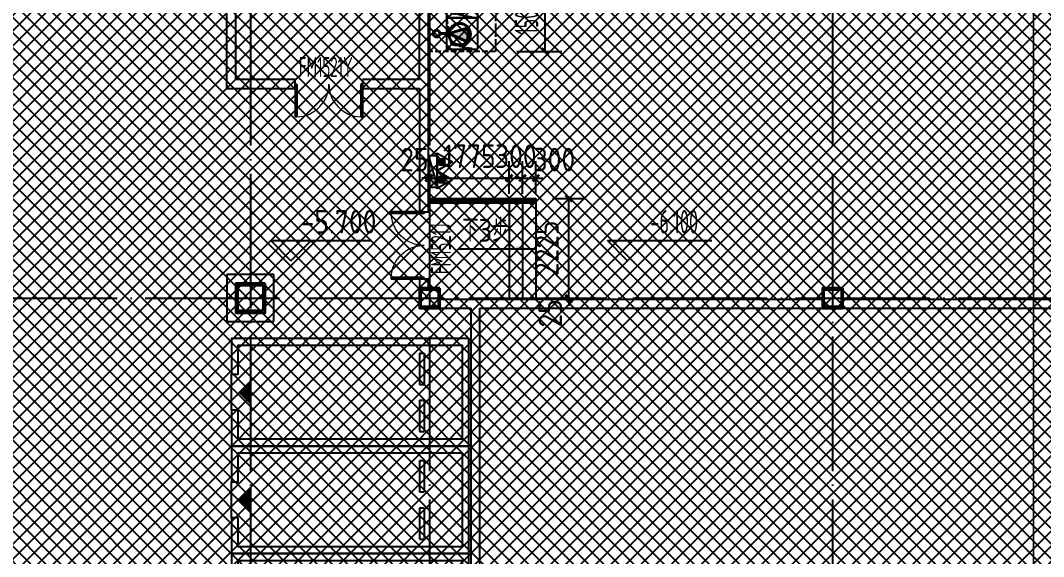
# Model space of a CAD drawing. Extents: x -473190 to 2138458, y -81875 to 2633646.
# Drawn here: x 941271 to 964116, y 83428 to 95385 of the extents above; entities that cross this region are included whole.
import ezdxf

# ---------------------------------------------------------------- set-up
doc = ezdxf.new("R2010")
doc.units = 0
doc.header["$LTSCALE"] = 1000
for name, pattern in [('DASH', [0.35, 0.25, -0.1]), ('DOTE', [2.42, 2, -0.2, 0.02, -0.2]), ('排水', [1.1, 1, -0.1])]:
    doc.linetypes.add(name, pattern=pattern)
for name, color, linetype in [('00-停车位', 67, 'Continuous'), ('A-COLUMN', 2, 'Continuous'), ('A-DIM_ELEV', 3, 'Continuous'), ('A-WALL', 2, 'Continuous'), ('DIM_ELEV', 3, 'Continuous'), ('DIM_SYMB', 3, 'Continuous'), ('DOOR_FIRE', 4, 'Continuous'), ('DOOR_FIRE_TEXT', 7, 'Continuous'), ('DOTE', 1, 'DOTE'), ('HANDRAIL', 3, 'Continuous'), ('PUB_DIM', 3, 'Continuous'), ('PUB_TEXT', 7, 'Continuous'), ('W-EQUIP_消火栓', 7, 'Continuous'), ('W-EQUIP_灭火器', 7, 'Continuous'), ('排水', 4, 'Continuous'), ('集水坑', 4, 'Continuous')]:
    doc.layers.add(name, color=color, linetype=linetype)
for name, color, linetype, lineweight in [('A-2F-WALL$0$A-PUB_TEXT', 7, 'Continuous', 15), ('GPS-污水', 2, '排水', 40), ('钢柱', 51, 'Continuous', 35)]:
    doc.layers.add(name, color=color, linetype=linetype, lineweight=lineweight)
doc.styles.add('8B2_02', font='tssdeng.shx', dxfattribs={"width": 0.6, "bigfont": 'TSSDCHN.shx'})
doc.styles.add('_TCH_DIM_T3', font='tssdeng.shx', dxfattribs={"width": 0.564706, "bigfont": '@@@tssdchn.shx'})
doc.styles.add('_TCH_WINDOW', font='tssdeng.shx', dxfattribs={"width": 0.8, "height": 3.5, "bigfont": 'tssdchn.shx'})
doc.styles.get("Standard").update_dxf_attribs({"font": 'gbenor.shx', "bigfont": 'gbcbig.shx'})
doc.styles.add('STANDARD_T3', font='gbenor.shx', dxfattribs={"bigfont": 'gbcbig.shx'})
doc.dimstyles.new('_TCH_ARCH&&150', dxfattribs={"dimtxt": 525, "dimasz": 150, "dimexe": 375, "dimexo": 450, "dimgap": 150, "dimtad": 1, "dimdec": 0, "dimzin": 0, "dimdsep": 46, "dimtxsty": '_TCH_DIM_T3', "dimblk": 'ARCHTICK', "dimcen": 0.09, "dimclrt": 7, "dimazin": 2, "dimtfac": 1, "dimtdec": 0, "dimtix": 1, "dimtmove": 2, "dimatfit": 3, "dimfxl": 0, "dimtolj": 1, "dimtzin": 0, "dimarcsym": 0})
doc.dimstyles.new('STANDARD&&150', dxfattribs={"dimtxt": 525, "dimasz": 150, "dimexe": 375, "dimexo": 450, "dimgap": 225, "dimtad": 1, "dimdec": 0, "dimzin": 0, "dimdsep": 46, "dimtxsty": 'STANDARD_T3', "dimblk": 'ARCHTICK', "dimcen": 0.09, "dimadec": 0, "dimazin": 0, "dimtfac": 1, "dimtdec": 0, "dimtix": 1, "dimtmove": 2, "dimatfit": 3, "dimfxl": 0, "dimtolj": 1, "dimtzin": 0, "dimarcsym": 0})

# ---------------------------------------------------------------- blocks, each defined once
blk = doc.blocks.new('车位2400x5300')
at = {"layer": '00-停车位', "color": 251}
for p, q in [((-875, -1000), (-175, -1000)), ((-875, -1100), (-875, -1000)), ((-875, -1100), (-175, -1100)), ((-175, -1100), (-175, -1000)), ((175, -1000), (875, -1000)), ((175, -1100), (175, -1000)), ((175, -1100), (875, -1100)), ((875, -1100), (875, -1000)), ((400, -5300), (-400, -5300))]:
    blk.add_line(p, q, dxfattribs=at)
blk.add_lwpolyline([(400, -5150), (400, -5300), (1200, -5300), (1200, 0), (-1200, 0), (-1200, -5300), (-400, -5300), (-400, -5150), (-1050, -5150), (-1050, -150), (1050, -150), (1050, -5150), (400, -5150)], dxfattribs=at)
blk.add_lwpolyline([(0, -5150, 0, 600, 0), (0, -4850, 600, 600, 0)], format="xyseb", dxfattribs=at)
blk = doc.blocks.new('$SB01_1')
h = blk.add_hatch(color=256)
h.dxf.hatch_style = 1
h.paths.add_polyline_path([(-0.381, -0.323), (0.5, 0), (-0.381, 0.323)])
h.paths.add_polyline_path([(0, 0), (0.002, 0), (0.002, 0.001), (0, 0.001)], flags=24)
h.paths.add_polyline_path([(0, -0.002), (0.003, -0.002), (0.003, -0.001), (0, -0.001)], flags=24)
h.paths.add_polyline_path([(0, -0.003), (0.003, -0.003), (0.003, -0.002), (0, -0.002)], flags=24)
for p, q in [((0.5, 0), (-0.381, 0.323)), ((-0.381, 0.323), (-0.381, -0.323)), ((0.5, 0), (-0.381, -0.323))]:
    blk.add_line(p, q)
blk.add_circle((0, 0), 0.5)
at = {"flags": 1}
for tag, p in [('UNIT', (0, 0)), ('SPEC', (0, -0.002)), ('WHAT', (0, -0.003))]:
    blk.add_attdef(tag, p, '', height=0.001, dxfattribs=at)
blk = doc.blocks.new('人防集水坑')
at = {"layer": 'GPS-污水', "linetype": '排水'}
for p, q in [((307486, 701151), (307284, 701151)), ((307486, 700451), (307284, 700451))]:
    blk.add_line(p, q, dxfattribs=at)
for centre in [(307561, 701151), (307561, 700451)]:
    blk.add_circle(centre, 75, dxfattribs=at)
at = {"layer": '集水坑', "linetype": 'DASH', "ltscale": 0.5}
blk.add_lwpolyline([(306241, 700051), (306241, 701551), (307741, 701551), (307741, 700051)], close=True, dxfattribs=at)
at = {"layer": '集水坑', "linetype": 'Continuous', "ltscale": 0.5}
for points in [[(306641, 701501), (306641, 700801), (307341, 700801), (307341, 701501)], [(306641, 700801), (306641, 700101), (307341, 700101), (307341, 700801)]]:
    blk.add_lwpolyline(points, close=True, dxfattribs=at)
at = {"layer": '集水坑', "linetype": 'DASH', "ltscale": 0.5}
for points in [[(307341, 700801), (307237, 701397), (306641, 701501)], [(307347, 700101), (307243, 700697), (306647, 700801)]]:
    blk.add_lwpolyline(points, dxfattribs=at)
at = {"layer": 'GPS-污水', "linetype": '排水', "xscale": -480.0000000000002, "yscale": 480.0000000000002, "zscale": 480.0000000000002, "rotation": 176.2535374729293}
for p in [(307045, 701164, 0), (307045, 700464, 0)]:
    blk.add_blockref('$SB01_1', p, dxfattribs=at)
blk = doc.blocks.new('_ArchTick')
at = {"color": 0, "linetype": 'ByBlock', "const_width": 0.4}
blk.add_lwpolyline([(-0.5, -0.5), (0.5, 0.5)], dxfattribs=at)
blk = doc.blocks.new('*D5240')
at = {"layer": 'Defpoints', "color": 0, "transparency": 16777216}
for p in [(45684, -88418), (46762, -88418), (45684, -89918)]:
    blk.add_point(p, dxfattribs=at)
at = {"layer": 'PUB_DIM', "color": 0, "lineweight": -2, "transparency": 16777216}
for p, q in [((46134, -88418), (47137, -88418)), ((46762, -89918), (46762, -88418)), ((46134, -89918), (47137, -89918))]:
    blk.add_line(p, q, dxfattribs=at)
at = {"layer": 'PUB_DIM', "color": 0, "lineweight": -2, "transparency": 16777216, "xscale": 150, "yscale": 150, "zscale": 150}
for p, rotation in [((46762, -88418), 90), ((46762, -89918), 270)]:
    blk.add_blockref('_ArchTick', p, dxfattribs=dict(at, rotation=rotation))
at = {"layer": 'PUB_DIM', "color": 7, "transparency": 16777216, "insert": (46349, -89168), "char_height": 525, "attachment_point": 5, "rotation": 90, "style": '_TCH_DIM_T3'}
blk.add_mtext('\\A1;1500', dxfattribs=at)
blk = doc.blocks.new('A$C00330F2E')
at = {"layer": 'A-COLUMN'}
for p, q in [((5375, -62800), (4325, -62800)), ((4325, -62800), (4325, -63850)), ((5375, -63850), (5375, -62800)), ((4325, -63850), (5375, -63850))]:
    blk.add_line(p, q, dxfattribs=at)
at = {"layer": '钢柱', "color": 4, "lineweight": 35}
for points in [[(5175, -63000), (4525, -63000), (4525, -63650), (5175, -63650)], [(5135, -63610), (4565, -63610), (4565, -63040), (5135, -63040)], [(9075, -63100), (8625, -63100), (8625, -63550), (9075, -63550)], [(9045, -63520), (8655, -63520), (8655, -63130), (9045, -63130)], [(18075, -63100), (17625, -63100), (17625, -63550), (18075, -63550)], [(18045, -63520), (17655, -63520), (17655, -63130), (18045, -63130)]]:
    blk.add_lwpolyline(points, close=True, dxfattribs=at)
blk = doc.blocks.new('$TwtSys$00000434')
for p, q in [((-0.5, 0.5), (-0.5, -0.5)), ((-0.5, -0.5), (0.5, 0.5)), ((0.5, 0.5), (-0.5, 0.5)), ((0.5, -0.5), (0.5, 0.5)), ((-0.5, -0.5), (0.5, -0.5))]:
    blk.add_line(p, q)
blk.add_solid([(0.5, -0.5), (0.5, 0.5), (-0.5, -0.5)])
blk = doc.blocks.new('$TwtSys$00000546')
h = blk.add_hatch()
h.set_pattern_fill('ANSI31', color=256, scale=200, style=0)
h.set_pattern_definition([(45, (-38543.802, -6670.83), (-17.67767, 17.67767), [])])
h.paths.add_polyline_path([(-65, 174), (65, 174), (65, 44), (-65, 44)])
for points in [[(0, 344), (-198, 0), (198, 0)], [(-65, 174), (65, 174), (65, 44), (-65, 44)]]:
    blk.add_lwpolyline(points, close=True)
blk = doc.blocks.new('ADFASDF')
h = blk.add_hatch()
h.set_pattern_fill('ANSI37', color=8, scale=150)
h.set_pattern_definition([(45, (0, 0), (-168.3798, 168.3798), []), (135, (0, 0), (-168.3798, -168.3798), [])])
h.paths.add_polyline_path([(521397, 239186), (521397, 224886), (539697, 224886), (539697, 169261), (524947, 169261), (524947, 171211), (527822, 171211), (527922, 176611), (501318, 176611), (501125, 109884), (530547, 109887), (530547, 107449), (538188, 100503), (536147, 98236), (540086, 94690), (517812, 69953), (517812, 59790), (482108, 20136), (405247, 20136), (405247, 26086), (391997, 40436), (391997, 64736), (399997, 64738), (399997, 239186), (409022, 239186)])
blk = doc.blocks.new('*D1957')
at = {"layer": 'Defpoints', "color": 0, "transparency": 16777216}
for p in [(952699, 91417), (953513, 91417), (952699, 89192)]:
    blk.add_point(p, dxfattribs=at)
at = {"layer": 'PUB_DIM', "color": 0, "lineweight": -2, "transparency": 16777216}
for p, q in [((953149, 91417), (953888, 91417)), ((953513, 89192), (953513, 91417)), ((953149, 89192), (953888, 89192))]:
    blk.add_line(p, q, dxfattribs=at)
at = {"layer": 'PUB_DIM', "color": 0, "lineweight": -2, "transparency": 16777216, "xscale": 150, "yscale": 150, "zscale": 150}
for p, rotation in [((953513, 91417), 90), ((953513, 89192), 270)]:
    blk.add_blockref('_ArchTick', p, dxfattribs=dict(at, rotation=rotation))
at = {"layer": 'PUB_DIM', "color": 0, "transparency": 16777216, "insert": (953025, 90305), "char_height": 525, "attachment_point": 5, "rotation": 90, "style": 'STANDARD_T3'}
blk.add_mtext('\\A1;2225', dxfattribs=at)
blk = doc.blocks.new('*D1958')
at = {"layer": 'Defpoints', "color": 0, "transparency": 16777216}
for p in [(952699, 89192), (952699, 89167), (953513, 89192)]:
    blk.add_point(p, dxfattribs=at)
at = {"layer": 'PUB_DIM', "color": 0, "lineweight": -2, "transparency": 16777216}
for p, q in [((953513, 89192), (953513, 89342)), ((953149, 89192), (953888, 89192)), ((953149, 89167), (953888, 89167)), ((953513, 89167), (953513, 89192)), ((953513, 89167), (953513, 89017))]:
    blk.add_line(p, q, dxfattribs=at)
at = {"layer": 'PUB_DIM', "color": 0, "lineweight": -2, "transparency": 16777216, "xscale": 150, "yscale": 150, "zscale": 150}
for p, rotation in [((953513, 89192), 270), ((953513, 89167), 90)]:
    blk.add_blockref('_ArchTick', p, dxfattribs=dict(at, rotation=rotation))
at = {"layer": 'PUB_DIM', "color": 0, "transparency": 16777216, "insert": (953100, 88853), "char_height": 525, "attachment_point": 5, "rotation": 90, "style": 'STANDARD_T3'}
blk.add_mtext('\\A1;25', dxfattribs=at)
blk = doc.blocks.new('*D1959')
at = {"layer": 'Defpoints', "color": 0, "transparency": 16777216}
for p in [(950407, 91870), (950382, 91071), (950407, 91071)]:
    blk.add_point(p, dxfattribs=at)
at = {"layer": 'PUB_DIM', "color": 0, "lineweight": -2, "transparency": 16777216}
for p, q in [((950382, 91521), (950382, 92245)), ((950407, 91521), (950407, 92245)), ((950382, 91870), (950232, 91870)), ((950382, 91870), (950407, 91870)), ((950407, 91870), (950557, 91870))]:
    blk.add_line(p, q, dxfattribs=at)
at = {"layer": 'PUB_DIM', "color": 0, "lineweight": -2, "transparency": 16777216, "xscale": 150, "yscale": 150, "zscale": 150}
blk.add_blockref('_ArchTick', (950382, 91870), dxfattribs=at)
at = {"layer": 'PUB_DIM', "color": 0, "lineweight": -2, "transparency": 16777216, "xscale": 150, "yscale": 150, "zscale": 150, "rotation": 180}
blk.add_blockref('_ArchTick', (950407, 91870), dxfattribs=at)
at = {"layer": 'PUB_DIM', "color": 0, "transparency": 16777216, "insert": (950067, 92282), "char_height": 525, "attachment_point": 5, "style": 'STANDARD_T3'}
blk.add_mtext('\\A1;25', dxfattribs=at)
blk = doc.blocks.new('*D1960')
at = {"layer": 'Defpoints', "color": 0, "transparency": 16777216}
for p in [(952182, 91870), (950407, 91071), (952182, 91071)]:
    blk.add_point(p, dxfattribs=at)
at = {"layer": 'PUB_DIM', "color": 0, "lineweight": -2, "transparency": 16777216}
for p, q in [((950407, 91521), (950407, 92245)), ((952182, 91521), (952182, 92245)), ((950407, 91870), (952182, 91870))]:
    blk.add_line(p, q, dxfattribs=at)
at = {"layer": 'PUB_DIM', "color": 0, "lineweight": -2, "transparency": 16777216, "xscale": 150, "yscale": 150, "zscale": 150, "rotation": 180}
blk.add_blockref('_ArchTick', (950407, 91870), dxfattribs=at)
at = {"layer": 'PUB_DIM', "color": 0, "lineweight": -2, "transparency": 16777216, "xscale": 150, "yscale": 150, "zscale": 150}
blk.add_blockref('_ArchTick', (952182, 91870), dxfattribs=at)
at = {"layer": 'PUB_DIM', "color": 0, "transparency": 16777216, "insert": (951294, 92357), "char_height": 525, "attachment_point": 5, "style": 'STANDARD_T3'}
blk.add_mtext('\\A1;1775', dxfattribs=at)
blk = doc.blocks.new('*D1961')
at = {"layer": 'Defpoints', "color": 0, "transparency": 16777216}
for p in [(952482, 91870), (952182, 91071), (952482, 91071)]:
    blk.add_point(p, dxfattribs=at)
at = {"layer": 'PUB_DIM', "color": 0, "lineweight": -2, "transparency": 16777216}
for p, q in [((952182, 91521), (952182, 92245)), ((952482, 91521), (952482, 92245)), ((952182, 91870), (952032, 91870)), ((952182, 91870), (952482, 91870)), ((952482, 91870), (952632, 91870))]:
    blk.add_line(p, q, dxfattribs=at)
at = {"layer": 'PUB_DIM', "color": 0, "lineweight": -2, "transparency": 16777216, "xscale": 150, "yscale": 150, "zscale": 150}
blk.add_blockref('_ArchTick', (952182, 91870), dxfattribs=at)
at = {"layer": 'PUB_DIM', "color": 0, "lineweight": -2, "transparency": 16777216, "xscale": 150, "yscale": 150, "zscale": 150, "rotation": 180}
blk.add_blockref('_ArchTick', (952482, 91870), dxfattribs=at)
at = {"layer": 'PUB_DIM', "color": 0, "transparency": 16777216, "insert": (952332, 92357), "char_height": 525, "attachment_point": 5, "style": 'STANDARD_T3'}
blk.add_mtext('\\A1;300', dxfattribs=at)
blk = doc.blocks.new('*D1962')
at = {"layer": 'Defpoints', "color": 0, "transparency": 16777216}
for p in [(952782, 91870), (952482, 91071), (952782, 91071)]:
    blk.add_point(p, dxfattribs=at)
at = {"layer": 'PUB_DIM', "color": 0, "lineweight": -2, "transparency": 16777216}
for p, q in [((952482, 91521), (952482, 92245)), ((952782, 91521), (952782, 92245)), ((952482, 91870), (952332, 91870)), ((952482, 91870), (952782, 91870)), ((952782, 91870), (952932, 91870))]:
    blk.add_line(p, q, dxfattribs=at)
at = {"layer": 'PUB_DIM', "color": 0, "lineweight": -2, "transparency": 16777216, "xscale": 150, "yscale": 150, "zscale": 150}
blk.add_blockref('_ArchTick', (952482, 91870), dxfattribs=at)
at = {"layer": 'PUB_DIM', "color": 0, "lineweight": -2, "transparency": 16777216, "xscale": 150, "yscale": 150, "zscale": 150, "rotation": 180}
blk.add_blockref('_ArchTick', (952782, 91870), dxfattribs=at)
at = {"layer": 'PUB_DIM', "color": 0, "transparency": 16777216, "insert": (953193, 92282), "char_height": 525, "attachment_point": 5, "style": 'STANDARD_T3'}
blk.add_mtext('\\A1;300', dxfattribs=at)
blk = doc.blocks.new('$DorLib2D$00000002')
for p, q in [((-0.5, 0), (-0.5, 0.4875)), ((-0.475, 0.4875), (-0.5, 0.4875)), ((-0.475, 0), (-0.475, 0.4875)), ((0.475, 0), (0.475, 0.4875)), ((0.475, 0.4875), (0.5, 0.4875)), ((0.5, 0), (0.5, 0.4875)), ((-0.5, 0), (-0.475, 0)), ((0.5, 0), (0.475, 0))]:
    blk.add_line(p, q)
at = {"lineweight": 13}
for centre, start, end in [((-0.4875, 0), 0, 88.53072), ((0.4875, 0), 91.46928, 180)]:
    blk.add_arc(centre, 0.4875, start, end, dxfattribs=at)
blk = doc.blocks.new('A$C3672542B')
at = {"layer": '排水', "color": 3, "linetype": 'DASH'}
blk.add_lwpolyline([(46899.2, -91158.7, 0, 0, 0), (46187.3, -90446.8, 160, 0, 0), (45763.1, -90022.6, 0, 0, 0)], format="xyseb", dxfattribs=at)
at = {"layer": '集水坑', "linetype": 'Continuous', "rotation": 180}
blk.add_blockref('人防集水坑', (351899.7, 611632.5), dxfattribs=at)
at = {"layer": 'PUB_DIM'}
dim = blk.add_aligned_dim(p1=(45683.7, -89918.2), p2=(45683.7, -88418.2), distance=-1078.1, dimstyle='_TCH_ARCH&&150', dxfattribs=at)
dim.commit()
dim.dimension.update_dxf_attribs({"geometry": '*D5240', "text_midpoint": (46349.3, -89168.2)})

msp = doc.modelspace()

# ---------------------------------------------------------------- hatches: boundary and pattern name
at = {"layer": 'DIM_SYMB'}
msp.add_hatch(color=256, dxfattribs=at).paths.add_polyline_path([(952781.7, 90292.4), (952331.7, 90292.4), (952331.7, 90352.4)])

# ---------------------------------------------------------------- linework, layer by layer
at = {"linetype": 'DASH', "const_width": 40}
msp.add_lwpolyline([(963892, 183234.3), (963892, -66868.2)], dxfattribs=at)
at = {"layer": 'A-COLUMN'}
for p, q in [((950631.7, 89417.4), (950181.7, 89417.4)), ((950181.7, 89417.4), (950181.7, 88967.4)), ((950631.7, 88967.4), (950631.7, 89417.4)), ((959631.7, 89417.4), (959181.7, 89417.4)), ((959181.7, 89417.4), (959181.7, 88967.4)), ((959631.7, 88967.4), (959631.7, 89417.4)), ((950181.7, 88967.4), (950631.7, 88967.4)), ((959181.7, 88967.4), (959631.7, 88967.4))]:
    msp.add_line(p, q, dxfattribs=at)
at = {"layer": 'A-DIM_ELEV'}
for p, q in [((954825.8, 90025.3), (954375.8, 90475.3)), ((954375.8, 90475.3), (956709.6, 90475.3)), ((954825.8, 90025.3), (955275.8, 90475.3))]:
    msp.add_line(p, q, dxfattribs=at)
at = {"layer": 'A-WALL'}
for p, q in [((950181.7, 94067.4), (950181.7, 97967.4)), ((950381.7, 93967.4), (950381.7, 97967.4)), ((945881.7, 93867.4), (945881.7, 97667.4)), ((946081.7, 94067.4), (946081.7, 97667.4)), ((947406.7, 94067.4), (946081.7, 94067.4)), ((947406.7, 93867.4), (947406.7, 94067.4)), ((950181.7, 94067.4), (948906.7, 94067.4)), ((948906.7, 94067.4), (948906.7, 93867.4)), ((950381.7, 91117.4), (950381.7, 93967.4)), ((945881.7, 93867.4), (947406.7, 93867.4)), ((948906.7, 93867.4), (950181.7, 93867.4)), ((950181.7, 93867.4), (950181.7, 91117.4)), ((950181.7, 91117.4), (950381.7, 91117.4)), ((950381.7, 89617.4), (950181.7, 89617.4)), ((950181.7, 89617.4), (950181.7, 89417.4)), ((950381.7, 89417.4), (950381.7, 89617.4)), ((950631.7, 89167.4), (951431.7, 89167.4)), ((951431.7, 89167.4), (959181.7, 89167.4)), ((959631.7, 89167.4), (968181.7, 89167.4)), ((950631.7, 88967.4), (951331.7, 88967.4)), ((951331.7, 80167.4), (951331.7, 88967.4)), ((951531.7, 88967.4), (959181.7, 88967.4)), ((951531.7, 79967.4), (951531.7, 88967.4)), ((959631.7, 88967.4), (968181.7, 88967.4))]:
    msp.add_line(p, q, dxfattribs=at)
at = {"layer": 'DIM_ELEV'}
for p, q in [((947310.6, 90025.9), (946860.6, 90475.9)), ((946860.6, 90475.9), (949106.6, 90475.9)), ((947310.6, 90025.9), (947760.6, 90475.9))]:
    msp.add_line(p, q, dxfattribs=at)
at = {"layer": 'DIM_SYMB'}
msp.add_lwpolyline([(951048.2, 90292.4), (952781.7, 90292.4)], dxfattribs=at)
at = {"layer": 'DOTE', "color": 16, "linetype": 'DOTE', "ltscale": 1.5}
for p, q in [((946406.7, 171823.5), (946406.7, -58315.4)), ((950406.7, 171823.5), (950406.7, -58315.4)), ((959406.7, 171823.5), (959406.7, -58315.4)), ((900498, 89192.4), (1024406.7, 89192.4))]:
    msp.add_line(p, q, dxfattribs=at)
at = {"layer": 'HANDRAIL'}
for points in [[(950381.7, 91417.4), (952781.7, 91417.4)], [(950381.7, 91387.4), (952781.7, 91387.4)], [(952781.7, 91417.4), (952781.7, 89167.4)], [(950381.7, 91347.4), (952781.7, 91347.4)], [(950381.7, 91317.4), (950381.7, 91317.4), (952781.7, 91317.4)], [(952181.7, 91317.4), (952181.7, 89167.4)], [(952481.7, 91317.4), (952481.7, 89167.4)]]:
    msp.add_lwpolyline(points, dxfattribs=at)

# ---------------------------------------------------------------- block references
for name, p in [('A$C3672542B', (906223, 184610.6)), ('ADFASDF', (518159.5, -74243.9)), ('A$C00330F2E', (941556.7, 152517.4)), ('A$C00330F2E', (941556.7, 152517.4))]:
    msp.add_blockref(name, p)
at = {"layer": '00-停车位', "rotation": 270}
for p in [(951281.7, 87092.4), (951281.7, 84692.4), (951281.7, 82292.4)]:
    msp.add_blockref('车位2400x5300', p, dxfattribs=at)
at = {"layer": 'DOOR_FIRE'}
ref = msp.add_blockref('$DorLib2D$00000002', (948156.7, 93967.4), dxfattribs=dict(at, xscale=-1500, yscale=-1500, zscale=200))
ref.add_attrib('A', 'FM1521Y', (947487.9, 94124.1), dxfattribs={"layer": 'DOOR_FIRE_TEXT', "height": 446.25, "style": '_TCH_WINDOW', "width": 0.564706})
ref = msp.add_blockref('$DorLib2D$00000002', (950281.7, 90367.4), dxfattribs=dict(at, xscale=-1500, yscale=1500, zscale=200, rotation=90))
ref.add_attrib('A', 'FM1521J', (950884.7, 89727.7), dxfattribs={"layer": 'DOOR_FIRE_TEXT', "height": 446.25, "rotation": 90, "style": '_TCH_WINDOW', "width": 0.564706})
at = {"layer": 'W-EQUIP_消火栓', "xscale": 700, "yscale": 200, "zscale": 700, "rotation": 270}
msp.add_blockref('$TwtSys$00000434', (950481.7, 92016.2), dxfattribs=at)
at = {"layer": 'W-EQUIP_灭火器', "xscale": -1, "rotation": 270}
for p in [(950573.2, 92230.3), (950573.2, 91833.5)]:
    msp.add_blockref('$TwtSys$00000546', p, dxfattribs=at)

# ---------------------------------------------------------------- texts
at = {"layer": 'A-2F-WALL$0$A-PUB_TEXT', "style": '8B2_02', "width": 0.6}
msp.add_text('-6.100', height=525, dxfattribs=at).set_placement((955331.9, 90632.8))
at = {"layer": 'PUB_TEXT'}
for s, height, p in [('-5.700', 525, (947530, 90633.4)), ('下3步', 506.38, (951137.3, 90449.9))]:
    msp.add_text(s, height=height, dxfattribs=at).set_placement(p)

# ---------------------------------------------------------------- dimensions: what is measured, and where the dimension line sits
at = {"layer": 'PUB_DIM'}
for base, p1, p2, angle, picture, middle in [((950406.7, 91869.6), (950381.7, 91071.3), (950406.7, 91071.3), 0, '*D1959', (950066.9, 92282.1)), ((952781.7, 91869.6), (952481.7, 91071.3), (952781.7, 91071.3), 0, '*D1962', (953193.4, 92282.1)), ((953512.9, 89192.4), (952698.5, 89167.4), (952698.5, 89192.4), 90, '*D1958', (953100.4, 88852.6))]:
    dim = msp.add_linear_dim(base=base, p1=p1, p2=p2, angle=angle, dimstyle='STANDARD&&150', dxfattribs=at)
    dim.commit()
    dim.dimension.update_dxf_attribs({"geometry": picture, "text_midpoint": middle, "dimtype": 129})
for p1, p2, distance, picture, middle in [((950406.7, 91071.3), (952181.7, 91071.3), 798.3, '*D1960', (951294.2, 92357.1)), ((952181.7, 91071.3), (952481.7, 91071.3), 798.3, '*D1961', (952331.7, 92357.1)), ((952698.5, 89192.4), (952698.5, 91417.4), -814.4, '*D1957', (953025.4, 90304.9))]:
    dim = msp.add_aligned_dim(p1=p1, p2=p2, distance=distance, dimstyle='STANDARD&&150', dxfattribs=at)
    dim.commit()
    dim.dimension.update_dxf_attribs({"geometry": picture, "text_midpoint": middle})

doc.saveas('drawing.dxf')
